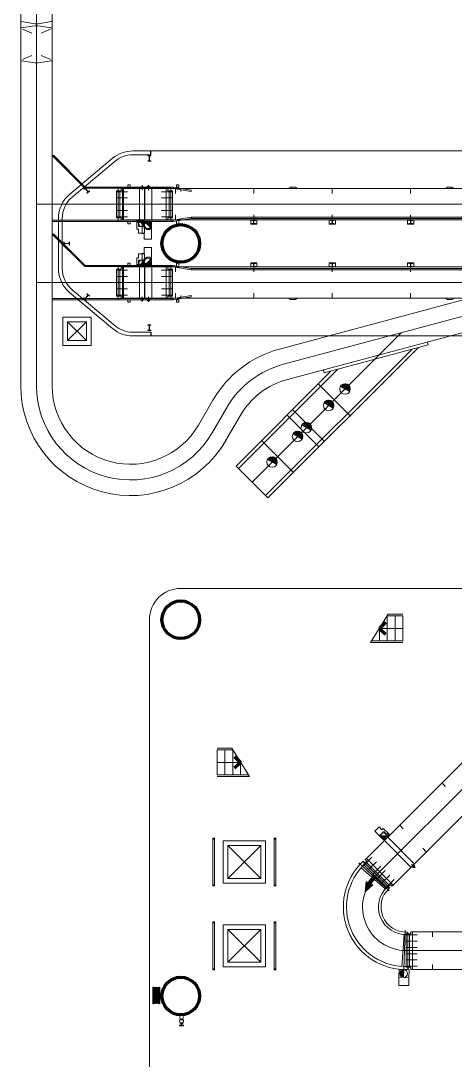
# Model space of a CAD drawing. Header units: metres. Extents: x 1807 to 3745, y 842 to 1968.
# Drawn here: x 3444.9 to 3458.75, y 1425.95 to 1459.1 of the extents above; entities that cross this region are included whole.
import ezdxf

# ---------------------------------------------------------------- set-up
doc = ezdxf.new("R2010")
doc.units = ezdxf.units.M
doc.header["$MEASUREMENT"] = 0
doc.linetypes.add('DGN1', pattern=[7.299439, 0, -7.299439])
doc.layers.add('Level 1', color=7, linetype='Continuous', lineweight=0)

msp = doc.modelspace()

# ---------------------------------------------------------------- linework, layer by layer
at = {"layer": 'Level 1', "color": 7, "linetype": 'Continuous', "lineweight": 0}
for p, q in [((3444.9, 1578.518), (3444.9, 1447.459)), ((3445.9, 1578.518), (3445.9, 1447.459)), ((3445.35, 1459.005), (3444.921, 1459.077)), ((3445.35, 1458.945), (3444.921, 1458.873)), ((3445.35, 1459.005), (3445.45, 1459.005)), ((3445.35, 1458.945), (3445.45, 1458.945)), ((3445.401, 1458.974), (3445.399, 1458.976)), ((3445.399, 1458.974), (3445.401, 1458.976)), ((3445.45, 1459.005), (3445.879, 1459.077)), ((3445.45, 1458.945), (3445.879, 1458.873)), ((3444.9, 1457.851), (3444.9, 1458.849)), ((3444.9, 1457.851), (3444.9, 1458.849)), ((3444.95, 1458.838), (3445.25, 1458.711)), ((3445.85, 1458.838), (3445.55, 1458.711)), ((3445.9, 1457.851), (3445.9, 1458.849)), ((3445.401, 1458.349), (3445.399, 1458.351)), ((3445.399, 1458.349), (3445.401, 1458.351)), ((3444.95, 1457.862), (3445.25, 1457.989)), ((3445.85, 1457.862), (3445.55, 1457.989)), ((3445.35, 1457.755), (3444.921, 1457.827)), ((3445.35, 1457.755), (3445.45, 1457.755)), ((3445.45, 1457.755), (3445.879, 1457.827)), ((3473.73, 1454.95), (3448.47, 1454.95)), ((3449.05, 1454.95), (3448.47, 1454.95)), ((3446.94, 1453.76), (3445.9, 1454.8)), ((3445.957, 1454.8), (3445.9, 1454.8)), ((3446.957, 1453.8), (3445.957, 1454.8)), ((3447.827, 1454.716), (3446.457, 1453.566)), ((3447.827, 1454.716), (3446.457, 1453.566)), ((3447.904, 1454.624), (3446.534, 1453.474)), ((3449.05, 1454.83), (3448.47, 1454.83)), ((3447.28, 1453.76), (3446.94, 1453.76)), ((3447.28, 1453.8), (3446.957, 1453.8)), ((3448, 1453.8), (3447.28, 1453.8)), ((3448, 1453.76), (3447.28, 1453.76)), ((3447.947, 1453.68), (3447.947, 1452.82)), ((3447.947, 1453.68), (3448.097, 1453.68)), ((3447.947, 1453.65), (3448.297, 1453.65)), ((3448, 1453.8), (3449.754, 1453.8)), ((3448, 1452.7), (3448, 1453.8)), ((3448, 1453.76), (3449.69, 1453.76)), ((3448.097, 1453.75), (3448.147, 1453.75)), ((3448.097, 1453.68), (3448.097, 1453.75)), ((3473.953, 1453.75), (3448.147, 1453.75)), ((3448.315, 1453.8), (3448.315, 1453.87)), ((3448.315, 1453.87), (3448.385, 1453.87)), ((3448.385, 1453.8), (3448.385, 1453.87)), ((3448.689, 1453.76), (3448.839, 1453.76)), ((3448.724, 1453.81), (3448.804, 1453.81)), ((3448.724, 1453.81), (3448.724, 1453.76)), ((3448.804, 1453.81), (3448.804, 1453.76)), ((3448.868, 1453.76), (3449.068, 1453.76)), ((3448.928, 1453.83), (3448.928, 1453.76)), ((3448.928, 1453.83), (3449.008, 1453.83)), ((3449.008, 1453.83), (3449.008, 1453.76)), ((3449.739, 1453.65), (3449.389, 1453.65)), ((3449.589, 1453.75), (3449.539, 1453.75)), ((3449.589, 1453.68), (3449.589, 1453.75)), ((3449.739, 1453.68), (3449.589, 1453.68)), ((3449.739, 1452.82), (3449.739, 1453.68)), ((3449.754, 1453.8), (3450.328, 1453.7)), ((3449.754, 1453.8), (3449.754, 1453.75)), ((3450.328, 1453.66), (3449.754, 1453.75)), ((3449.828, 1453.75), (3449.828, 1453.59)), ((3449.868, 1453.8), (3449.868, 1453.87)), ((3449.868, 1453.87), (3449.938, 1453.87)), ((3449.868, 1453.8), (3449.938, 1453.8)), ((3449.938, 1453.8), (3449.938, 1453.87)), ((3449.998, 1453.7), (3449.998, 1453.66)), ((3450.328, 1453.7), (3450.328, 1453.66)), ((3452.328, 1453.75), (3452.328, 1453.59)), ((3453.434, 1453.75), (3453.503, 1453.79)), ((3453.653, 1453.79), (3453.503, 1453.79)), ((3453.653, 1453.79), (3453.723, 1453.75)), ((3454.828, 1453.75), (3454.828, 1453.59)), ((3457.328, 1453.75), (3457.328, 1453.59)), ((3458.434, 1453.75), (3458.503, 1453.79)), ((3458.653, 1453.79), (3458.503, 1453.79)), ((3458.653, 1453.79), (3458.723, 1453.75)), ((3445.399, 1453.251), (3445.401, 1453.249)), ((3445.399, 1453.249), (3445.401, 1453.251)), ((3447.279, 1453.251), (3447.281, 1453.249)), ((3447.279, 1453.249), (3447.281, 1453.251)), ((3447.947, 1453.45), (3448.297, 1453.45)), ((3447.947, 1453.25), (3448.297, 1453.25)), ((3449.739, 1453.45), (3449.389, 1453.45)), ((3449.739, 1453.25), (3449.389, 1453.25)), ((3447.947, 1453.05), (3448.297, 1453.05)), ((3449.739, 1453.05), (3449.389, 1453.05)), ((3447.28, 1452.74), (3445.9, 1452.74)), ((3447.28, 1452.7), (3445.9, 1452.7)), ((3446.1, 1452.8), (3446.1, 1451.2)), ((3446.1, 1452.8), (3446.1, 1451.2)), ((3446.22, 1452.8), (3446.22, 1451.2)), ((3448, 1452.74), (3447.28, 1452.74)), ((3448, 1452.7), (3447.28, 1452.7)), ((3447.947, 1452.85), (3448.297, 1452.85)), ((3447.947, 1452.82), (3448.097, 1452.82)), ((3448, 1452.74), (3449.754, 1452.74)), ((3448, 1452.7), (3449.754, 1452.7)), ((3448.097, 1452.82), (3448.097, 1452.75)), ((3448.097, 1452.75), (3448.147, 1452.75)), ((3473.953, 1452.75), (3448.147, 1452.75)), ((3448.315, 1452.7), (3448.315, 1452.63)), ((3448.315, 1452.63), (3448.385, 1452.63)), ((3448.385, 1452.7), (3448.385, 1452.63)), ((3448.844, 1452.72), (3448.594, 1452.72)), ((3448.594, 1452.72), (3448.594, 1452.67)), ((3448.654, 1452.67), (3448.594, 1452.67)), ((3448.654, 1452.67), (3448.654, 1452.538)), ((3448.689, 1452.74), (3448.839, 1452.74)), ((3448.821, 1452.568), (3448.692, 1452.697)), ((3448.833, 1452.586), (3448.709, 1452.709)), ((3448.724, 1452.74), (3448.724, 1452.72)), ((3448.841, 1452.607), (3448.73, 1452.717)), ((3448.844, 1452.633), (3448.757, 1452.72)), ((3449.064, 1452.69), (3448.764, 1452.69)), ((3448.764, 1452.69), (3448.764, 1452.63)), ((3448.836, 1452.63), (3448.764, 1452.63)), ((3448.804, 1452.74), (3448.804, 1452.72)), ((3448.836, 1452.63), (3448.836, 1452.472)), ((3448.844, 1452.72), (3448.844, 1452.538)), ((3448.868, 1452.74), (3449.068, 1452.74)), ((3449.037, 1452.508), (3448.882, 1452.662)), ((3449.051, 1452.529), (3448.903, 1452.677)), ((3448.928, 1452.74), (3448.928, 1452.69)), ((3449.061, 1452.554), (3448.928, 1452.687)), ((3449.064, 1452.587), (3448.961, 1452.69)), ((3449.008, 1452.74), (3449.008, 1452.69)), ((3449.064, 1452.69), (3449.064, 1452.472)), ((3449.739, 1452.85), (3449.389, 1452.85)), ((3449.589, 1452.75), (3449.539, 1452.75)), ((3449.739, 1452.82), (3449.589, 1452.82)), ((3449.589, 1452.82), (3449.589, 1452.75)), ((3449.754, 1452.74), (3450.328, 1452.84)), ((3450.328, 1452.8), (3449.754, 1452.7)), ((3449.754, 1452.74), (3449.754, 1452.7)), ((3449.828, 1452.91), (3449.828, 1452.75)), ((3449.868, 1452.7), (3449.868, 1452.63)), ((3449.868, 1452.63), (3449.938, 1452.63)), ((3449.938, 1452.7), (3449.938, 1452.63)), ((3469.918, 1452.84), (3450.328, 1452.84)), ((3450.328, 1452.84), (3450.328, 1452.8)), ((3469.328, 1452.8), (3450.328, 1452.8)), ((3452.228, 1452.616), (3452.228, 1452.75)), ((3452.228, 1452.75), (3452.428, 1452.75)), ((3452.228, 1452.616), (3452.428, 1452.616)), ((3452.268, 1452.74), (3452.388, 1452.74)), ((3452.268, 1452.74), (3452.268, 1452.73)), ((3452.268, 1452.73), (3452.323, 1452.73)), ((3452.268, 1452.636), (3452.268, 1452.626)), ((3452.268, 1452.636), (3452.323, 1452.636)), ((3452.268, 1452.626), (3452.388, 1452.626)), ((3452.288, 1452.75), (3452.288, 1452.74)), ((3452.323, 1452.73), (3452.323, 1452.636)), ((3452.328, 1452.91), (3452.328, 1452.75)), ((3452.333, 1452.73), (3452.388, 1452.73)), ((3452.333, 1452.73), (3452.333, 1452.636)), ((3452.333, 1452.636), (3452.388, 1452.636)), ((3452.368, 1452.75), (3452.368, 1452.74)), ((3452.388, 1452.74), (3452.388, 1452.73)), ((3452.388, 1452.636), (3452.388, 1452.626)), ((3452.428, 1452.616), (3452.428, 1452.75)), ((3454.728, 1452.616), (3454.728, 1452.75)), ((3454.728, 1452.75), (3454.928, 1452.75)), ((3454.728, 1452.616), (3454.928, 1452.616)), ((3454.768, 1452.74), (3454.888, 1452.74)), ((3454.768, 1452.74), (3454.768, 1452.73)), ((3454.768, 1452.73), (3454.823, 1452.73)), ((3454.768, 1452.636), (3454.768, 1452.626)), ((3454.768, 1452.636), (3454.823, 1452.636)), ((3454.768, 1452.626), (3454.888, 1452.626)), ((3454.788, 1452.75), (3454.788, 1452.74)), ((3454.823, 1452.73), (3454.823, 1452.636)), ((3454.828, 1452.91), (3454.828, 1452.75)), ((3454.833, 1452.73), (3454.888, 1452.73)), ((3454.833, 1452.73), (3454.833, 1452.636)), ((3454.833, 1452.636), (3454.888, 1452.636)), ((3454.868, 1452.75), (3454.868, 1452.74)), ((3454.888, 1452.74), (3454.888, 1452.73)), ((3454.888, 1452.636), (3454.888, 1452.626)), ((3454.928, 1452.616), (3454.928, 1452.75)), ((3457.228, 1452.616), (3457.228, 1452.75)), ((3457.228, 1452.75), (3457.428, 1452.75)), ((3457.228, 1452.616), (3457.428, 1452.616)), ((3457.268, 1452.74), (3457.388, 1452.74)), ((3457.268, 1452.74), (3457.268, 1452.73)), ((3457.268, 1452.73), (3457.323, 1452.73)), ((3457.268, 1452.636), (3457.268, 1452.626)), ((3457.268, 1452.636), (3457.323, 1452.636)), ((3457.268, 1452.626), (3457.388, 1452.626)), ((3457.288, 1452.75), (3457.288, 1452.74)), ((3457.323, 1452.73), (3457.323, 1452.636)), ((3457.328, 1452.91), (3457.328, 1452.75)), ((3457.333, 1452.73), (3457.388, 1452.73)), ((3457.333, 1452.73), (3457.333, 1452.636)), ((3457.333, 1452.636), (3457.388, 1452.636)), ((3457.368, 1452.75), (3457.368, 1452.74)), ((3457.388, 1452.74), (3457.388, 1452.73)), ((3457.388, 1452.636), (3457.388, 1452.626)), ((3457.428, 1452.616), (3457.428, 1452.75)), ((3446.94, 1451.26), (3445.9, 1452.3)), ((3445.957, 1452.3), (3445.9, 1452.3)), ((3446.957, 1451.3), (3445.957, 1452.3)), ((3448.844, 1452.538), (3448.654, 1452.538)), ((3448.908, 1452.472), (3448.836, 1452.472)), ((3448.908, 1452.472), (3448.908, 1452.442)), ((3449.028, 1452.442), (3448.908, 1452.442)), ((3449.064, 1452.472), (3449.028, 1452.472)), ((3449.028, 1452.472), (3449.028, 1452.442)), ((3449.999, 1452.001), (3450.001, 1451.999)), ((3449.999, 1451.999), (3450.001, 1452.001)), ((3447.28, 1451.26), (3446.94, 1451.26)), ((3447.28, 1451.3), (3446.957, 1451.3)), ((3448, 1451.3), (3447.28, 1451.3)), ((3448, 1451.26), (3447.28, 1451.26)), ((3448, 1451.3), (3449.754, 1451.3)), ((3448, 1450.2), (3448, 1451.3)), ((3448, 1451.26), (3449.754, 1451.26)), ((3448.315, 1451.3), (3448.315, 1451.37)), ((3448.315, 1451.37), (3448.385, 1451.37)), ((3448.385, 1451.3), (3448.385, 1451.37)), ((3448.654, 1451.33), (3448.594, 1451.33)), ((3448.594, 1451.28), (3448.594, 1451.33)), ((3448.844, 1451.28), (3448.594, 1451.28)), ((3448.844, 1451.462), (3448.654, 1451.462)), ((3448.654, 1451.33), (3448.654, 1451.462)), ((3448.689, 1451.26), (3448.839, 1451.26)), ((3448.821, 1451.432), (3448.692, 1451.303)), ((3448.833, 1451.414), (3448.709, 1451.291)), ((3448.724, 1451.26), (3448.724, 1451.28)), ((3448.841, 1451.393), (3448.73, 1451.283)), ((3448.844, 1451.366), (3448.757, 1451.28)), ((3448.836, 1451.37), (3448.764, 1451.37)), ((3448.764, 1451.31), (3448.764, 1451.37)), ((3449.064, 1451.31), (3448.764, 1451.31)), ((3448.804, 1451.26), (3448.804, 1451.28)), ((3448.836, 1451.37), (3448.836, 1451.528)), ((3448.908, 1451.528), (3448.836, 1451.528)), ((3448.844, 1451.28), (3448.844, 1451.462)), ((3448.868, 1451.26), (3449.068, 1451.26)), ((3449.037, 1451.492), (3448.882, 1451.337)), ((3449.051, 1451.471), (3448.903, 1451.323)), ((3449.028, 1451.558), (3448.908, 1451.558)), ((3448.908, 1451.528), (3448.908, 1451.558)), ((3449.061, 1451.446), (3448.928, 1451.313)), ((3448.928, 1451.26), (3448.928, 1451.31)), ((3449.064, 1451.413), (3448.961, 1451.31)), ((3449.008, 1451.26), (3449.008, 1451.31)), ((3449.028, 1451.528), (3449.028, 1451.558)), ((3449.064, 1451.528), (3449.028, 1451.528)), ((3449.064, 1451.31), (3449.064, 1451.528)), ((3449.754, 1451.3), (3450.328, 1451.2)), ((3449.754, 1451.3), (3449.754, 1451.25)), ((3449.868, 1451.3), (3449.868, 1451.37)), ((3449.868, 1451.37), (3449.938, 1451.37)), ((3449.938, 1451.3), (3449.938, 1451.37)), ((3452.228, 1451.384), (3452.228, 1451.25)), ((3452.228, 1451.384), (3452.428, 1451.384)), ((3452.268, 1451.374), (3452.388, 1451.374)), ((3452.268, 1451.364), (3452.268, 1451.374)), ((3452.268, 1451.364), (3452.323, 1451.364)), ((3452.268, 1451.27), (3452.323, 1451.27)), ((3452.268, 1451.26), (3452.268, 1451.27)), ((3452.268, 1451.26), (3452.388, 1451.26)), ((3452.288, 1451.25), (3452.288, 1451.26)), ((3452.323, 1451.27), (3452.323, 1451.364)), ((3452.333, 1451.364), (3452.388, 1451.364)), ((3452.333, 1451.27), (3452.333, 1451.364)), ((3452.333, 1451.27), (3452.388, 1451.27)), ((3452.368, 1451.25), (3452.368, 1451.26)), ((3452.388, 1451.364), (3452.388, 1451.374)), ((3452.388, 1451.26), (3452.388, 1451.27)), ((3452.428, 1451.384), (3452.428, 1451.25)), ((3454.728, 1451.384), (3454.728, 1451.25)), ((3454.728, 1451.384), (3454.928, 1451.384)), ((3454.768, 1451.374), (3454.888, 1451.374)), ((3454.768, 1451.364), (3454.768, 1451.374)), ((3454.768, 1451.364), (3454.823, 1451.364)), ((3454.768, 1451.27), (3454.823, 1451.27)), ((3454.768, 1451.26), (3454.768, 1451.27)), ((3454.768, 1451.26), (3454.888, 1451.26)), ((3454.788, 1451.25), (3454.788, 1451.26)), ((3454.823, 1451.27), (3454.823, 1451.364)), ((3454.833, 1451.364), (3454.888, 1451.364)), ((3454.833, 1451.27), (3454.833, 1451.364)), ((3454.833, 1451.27), (3454.888, 1451.27)), ((3454.868, 1451.25), (3454.868, 1451.26)), ((3454.888, 1451.364), (3454.888, 1451.374)), ((3454.888, 1451.26), (3454.888, 1451.27)), ((3454.928, 1451.384), (3454.928, 1451.25)), ((3457.228, 1451.384), (3457.228, 1451.25)), ((3457.228, 1451.384), (3457.428, 1451.384)), ((3457.268, 1451.374), (3457.388, 1451.374)), ((3457.268, 1451.364), (3457.268, 1451.374)), ((3457.268, 1451.364), (3457.323, 1451.364)), ((3457.268, 1451.27), (3457.323, 1451.27)), ((3457.268, 1451.26), (3457.268, 1451.27)), ((3457.268, 1451.26), (3457.388, 1451.26)), ((3457.288, 1451.25), (3457.288, 1451.26)), ((3457.323, 1451.27), (3457.323, 1451.364)), ((3457.333, 1451.364), (3457.388, 1451.364)), ((3457.333, 1451.27), (3457.333, 1451.364)), ((3457.333, 1451.27), (3457.388, 1451.27)), ((3457.368, 1451.25), (3457.368, 1451.26)), ((3457.388, 1451.364), (3457.388, 1451.374)), ((3457.388, 1451.26), (3457.388, 1451.27)), ((3457.428, 1451.384), (3457.428, 1451.25)), ((3447.947, 1450.32), (3447.947, 1451.18)), ((3447.947, 1451.18), (3448.097, 1451.18)), ((3447.947, 1451.15), (3448.297, 1451.15)), ((3447.947, 1450.95), (3448.297, 1450.95)), ((3448.097, 1451.25), (3448.147, 1451.25)), ((3448.097, 1451.18), (3448.097, 1451.25)), ((3448.147, 1451.25), (3449.562, 1451.25)), ((3449.739, 1451.15), (3449.389, 1451.15)), ((3449.739, 1450.95), (3449.389, 1450.95)), ((3449.589, 1451.25), (3449.539, 1451.25)), ((3473.953, 1451.25), (3449.589, 1451.25)), ((3449.589, 1451.18), (3449.589, 1451.25)), ((3449.739, 1451.18), (3449.589, 1451.18)), ((3449.739, 1451.18), (3449.739, 1450.32)), ((3450.328, 1451.16), (3449.754, 1451.25)), ((3449.828, 1451.09), (3449.828, 1451.25)), ((3469.328, 1451.2), (3450.328, 1451.2)), ((3450.328, 1451.2), (3450.328, 1451.16)), ((3469.918, 1451.16), (3450.328, 1451.16)), ((3452.228, 1451.25), (3452.428, 1451.25)), ((3452.328, 1451.09), (3452.328, 1451.25)), ((3453.148, 1448.632), (3462.286, 1451.081)), ((3454.728, 1451.25), (3454.928, 1451.25)), ((3454.828, 1451.09), (3454.828, 1451.25)), ((3457.228, 1451.25), (3457.428, 1451.25)), ((3457.328, 1451.09), (3457.328, 1451.25)), ((3445.399, 1450.751), (3445.401, 1450.749)), ((3445.399, 1450.749), (3445.401, 1450.751)), ((3447.279, 1450.751), (3447.281, 1450.749)), ((3447.279, 1450.749), (3447.281, 1450.751)), ((3447.947, 1450.75), (3448.297, 1450.75)), ((3449.739, 1450.75), (3449.389, 1450.75)), ((3446.457, 1450.434), (3447.827, 1449.284)), ((3446.457, 1450.434), (3447.827, 1449.284)), ((3446.534, 1450.526), (3447.904, 1449.376)), ((3447.947, 1450.55), (3448.297, 1450.55)), ((3447.947, 1450.35), (3448.297, 1450.35)), ((3447.947, 1450.32), (3448.097, 1450.32)), ((3448.097, 1450.32), (3448.097, 1450.25)), ((3449.739, 1450.55), (3449.389, 1450.55)), ((3449.739, 1450.35), (3449.389, 1450.35)), ((3449.739, 1450.32), (3449.589, 1450.32)), ((3449.589, 1450.32), (3449.589, 1450.25)), ((3449.754, 1450.24), (3450.328, 1450.34)), ((3450.328, 1450.3), (3449.754, 1450.2)), ((3449.828, 1450.25), (3449.828, 1450.41)), ((3449.998, 1450.3), (3449.998, 1450.34)), ((3450.328, 1450.34), (3450.328, 1450.3)), ((3452.328, 1450.25), (3452.328, 1450.41)), ((3454.828, 1450.25), (3454.828, 1450.41)), ((3457.328, 1450.25), (3457.328, 1450.41)), ((3447.28, 1450.24), (3445.9, 1450.24)), ((3447.28, 1450.2), (3445.9, 1450.2)), ((3448, 1450.24), (3447.28, 1450.24)), ((3448, 1450.2), (3447.28, 1450.2)), ((3448, 1450.24), (3449.754, 1450.24)), ((3448, 1450.2), (3449.754, 1450.2)), ((3448.097, 1450.25), (3448.147, 1450.25)), ((3473.953, 1450.25), (3448.147, 1450.25)), ((3448.17, 1450.25), (3449.562, 1450.25)), ((3448.315, 1450.2), (3448.315, 1450.13)), ((3448.315, 1450.13), (3448.385, 1450.13)), ((3448.385, 1450.2), (3448.385, 1450.13)), ((3448.689, 1450.24), (3448.839, 1450.24)), ((3448.724, 1450.19), (3448.724, 1450.24)), ((3448.724, 1450.19), (3448.804, 1450.19)), ((3448.804, 1450.19), (3448.804, 1450.24)), ((3448.868, 1450.24), (3449.068, 1450.24)), ((3448.928, 1450.17), (3448.928, 1450.24)), ((3448.928, 1450.17), (3449.008, 1450.17)), ((3449.008, 1450.17), (3449.008, 1450.24)), ((3449.589, 1450.25), (3449.539, 1450.25)), ((3449.754, 1450.24), (3449.754, 1450.2)), ((3449.868, 1450.2), (3449.938, 1450.2)), ((3449.868, 1450.2), (3449.868, 1450.13)), ((3449.868, 1450.13), (3449.938, 1450.13)), ((3449.938, 1450.2), (3449.938, 1450.13)), ((3453.407, 1447.666), (3462.545, 1450.115)), ((3453.434, 1450.25), (3453.503, 1450.21)), ((3453.653, 1450.21), (3453.503, 1450.21)), ((3453.653, 1450.21), (3453.723, 1450.25)), ((3458.434, 1450.25), (3458.503, 1450.21)), ((3458.653, 1450.21), (3458.503, 1450.21)), ((3458.653, 1450.21), (3458.723, 1450.25)), ((3446.24, 1449.65), (3447.14, 1449.65)), ((3446.24, 1448.75), (3446.24, 1449.65)), ((3447.14, 1449.65), (3447.14, 1448.75)), ((3446.39, 1449.5), (3446.99, 1448.9)), ((3446.99, 1449.5), (3446.39, 1448.9)), ((3448.47, 1449.17), (3449.05, 1449.17)), ((3448.47, 1449.05), (3473.73, 1449.05)), ((3448.47, 1449.05), (3449.05, 1449.05)), ((3457.036, 1449.155), (3457.033, 1449.157)), ((3457.034, 1449.155), (3457.035, 1449.157)), ((3447.14, 1448.75), (3446.24, 1448.75)), ((3452.702, 1443.961), (3457.365, 1448.623)), ((3452.78, 1443.883), (3457.577, 1448.68)), ((3454.576, 1447.876), (3457.889, 1448.764)), ((3457.889, 1448.764), (3457.863, 1448.86)), ((3451.84, 1444.824), (3455.008, 1447.992)), ((3453.607, 1448.236), (3453.604, 1448.238)), ((3453.605, 1448.236), (3453.606, 1448.238)), ((3454.576, 1447.876), (3454.55, 1447.973)), ((3451.762, 1444.901), (3454.795, 1447.935)), ((3454.378, 1447.518), (3455.396, 1446.499)), ((3455.383, 1447.275), (3455.092, 1447.443)), ((3455.394, 1447.297), (3455.106, 1447.463)), ((3455.401, 1447.322), (3455.123, 1447.482)), ((3455.405, 1447.348), (3455.144, 1447.499)), ((3455.404, 1447.378), (3455.17, 1447.513)), ((3455.397, 1447.411), (3455.202, 1447.523)), ((3455.378, 1447.451), (3455.247, 1447.526)), ((3450.565, 1446.209), (3451.023, 1447.001)), ((3454.877, 1446.798), (3454.599, 1446.958)), ((3454.881, 1446.824), (3454.621, 1446.975)), ((3454.88, 1446.854), (3454.646, 1446.989)), ((3454.873, 1446.887), (3454.678, 1446.999)), ((3454.854, 1446.927), (3454.723, 1447.002)), ((3453.565, 1446.704), (3454.583, 1445.686)), ((3454.859, 1446.751), (3454.568, 1446.919)), ((3454.87, 1446.773), (3454.582, 1446.939)), ((3451.431, 1445.709), (3451.889, 1446.501)), ((3453.388, 1446.528), (3454.406, 1445.509)), ((3454.163, 1446.177), (3453.969, 1446.289)), ((3454.144, 1446.217), (3454.013, 1446.292)), ((3453.887, 1445.808), (3453.609, 1445.968)), ((3453.891, 1445.834), (3453.631, 1445.985)), ((3453.89, 1445.864), (3453.656, 1445.999)), ((3453.883, 1445.897), (3453.689, 1446.009)), ((3453.864, 1445.937), (3453.733, 1446.012)), ((3454.149, 1446.041), (3453.858, 1446.209)), ((3454.16, 1446.063), (3453.872, 1446.229)), ((3454.167, 1446.088), (3453.889, 1446.248)), ((3454.171, 1446.114), (3453.911, 1446.265)), ((3454.17, 1446.144), (3453.936, 1446.279)), ((3452.575, 1445.715), (3453.593, 1444.696)), ((3453.869, 1445.761), (3453.578, 1445.929)), ((3453.88, 1445.783), (3453.592, 1445.949)), ((3453.056, 1444.947), (3452.765, 1445.115)), ((3453.066, 1444.97), (3452.779, 1445.136)), ((3453.074, 1444.995), (3452.796, 1445.155)), ((3453.078, 1445.021), (3452.817, 1445.172)), ((3453.077, 1445.051), (3452.843, 1445.186)), ((3453.07, 1445.084), (3452.875, 1445.196)), ((3453.051, 1445.124), (3452.92, 1445.199)), ((3451.762, 1444.901), (3452.78, 1443.883)), ((3450, 1441), (3474, 1441)), ((3449, 1404), (3449, 1440)), ((3457.083, 1439.725), (3456.333, 1439.725)), ((3455.917, 1432.389), (3460.189, 1436.661)), ((3451.155, 1435.45), (3451.905, 1435.45)), ((3458.322, 1434.794), (3458.436, 1434.681)), ((3458.745, 1434.37), (3458.748, 1434.37)), ((3458.747, 1434.368), (3458.747, 1434.371)), ((3456.766, 1431.54), (3459.401, 1434.176)), ((3456.978, 1433.449), (3457.091, 1433.336)), ((3456.336, 1433.108), (3456.471, 1433.242)), ((3456.465, 1432.979), (3456.336, 1433.108)), ((3456.374, 1433.103), (3456.556, 1433.103)), ((3456.379, 1433.078), (3456.551, 1433.078)), ((3456.393, 1433.053), (3456.538, 1433.053)), ((3456.422, 1433.028), (3456.509, 1433.028)), ((3456.465, 1432.979), (3456.642, 1433.156)), ((3456.564, 1433.149), (3456.471, 1433.242)), ((3456.589, 1433.074), (3456.483, 1432.968)), ((3456.564, 1433.05), (3456.55, 1433.064)), ((3456.564, 1433.149), (3456.607, 1433.191)), ((3456.642, 1433.156), (3456.607, 1433.191)), ((3457.402, 1433.023), (3457.402, 1433.026)), ((3457.402, 1433.023), (3457.402, 1433.026)), ((3457.471, 1433.096), (3457.474, 1433.096)), ((3457.473, 1433.094), (3457.473, 1433.097)), ((3451.5, 1432.8), (3452.55, 1431.75)), ((3452.55, 1432.8), (3451.5, 1431.75)), ((3456.508, 1432.993), (3456.493, 1433.007)), ((3457.401, 1433.025), (3457.404, 1433.025)), ((3457.401, 1433.025), (3457.404, 1433.025)), ((3457.713, 1432.714), (3457.826, 1432.601)), ((3455.846, 1432.176), (3456.094, 1432.424)), ((3455.882, 1432.353), (3455.917, 1432.389)), ((3455.819, 1432.303), (3455.89, 1432.232)), ((3455.825, 1432.198), (3455.931, 1432.304)), ((3455.825, 1432.198), (3456.575, 1431.448)), ((3455.839, 1432.183), (3456.561, 1431.462)), ((3455.931, 1432.304), (3455.882, 1432.353)), ((3455.988, 1432.035), (3456.235, 1432.282)), ((3456.129, 1431.894), (3456.377, 1432.141)), ((3457.452, 1432.212), (3457.345, 1432.106)), ((3457.406, 1432.095), (3457.37, 1432.13)), ((3457.462, 1432.152), (3457.406, 1432.095)), ((3457.462, 1432.152), (3457.427, 1432.187)), ((3456.235, 1431.788), (3456.165, 1431.858)), ((3456.198, 1431.823), (3456.201, 1431.823)), ((3456.198, 1431.823), (3456.201, 1431.823)), ((3456.2, 1431.821), (3456.2, 1431.824)), ((3456.2, 1431.821), (3456.2, 1431.824)), ((3456.271, 1431.752), (3456.518, 1432)), ((3456.34, 1431.964), (3456.343, 1431.964)), ((3456.34, 1431.964), (3456.343, 1431.964)), ((3456.341, 1431.963), (3456.341, 1431.966)), ((3456.341, 1431.963), (3456.341, 1431.966)), ((3456.412, 1431.611), (3456.66, 1431.858)), ((3456.554, 1431.469), (3456.801, 1431.717)), ((3455.912, 1431.656), (3455.877, 1431.317)), ((3456.126, 1431.544), (3455.877, 1431.317)), ((3455.912, 1431.656), (3455.959, 1431.598)), ((3456.126, 1431.544), (3456.045, 1431.547)), ((3456.575, 1431.448), (3456.681, 1431.554)), ((3456.581, 1431.482), (3456.638, 1431.426)), ((3456.681, 1431.554), (3456.73, 1431.505)), ((3456.73, 1431.505), (3456.766, 1431.54)), ((3457.181, 1430.84), (3457.184, 1430.84)), ((3457.182, 1430.839), (3457.184, 1430.841)), ((3457.184, 1430.839), (3457.182, 1430.841)), ((3457.183, 1430.839), (3457.183, 1430.841)), ((3451.5, 1430.125), (3452.55, 1429.075)), ((3452.55, 1430.125), (3451.5, 1429.075)), ((3457.333, 1430.05), (3457.383, 1430.05)), ((3457.333, 1429.98), (3457.333, 1430.05)), ((3462.52, 1430.05), (3457.383, 1430.05)), ((3458.02, 1429.89), (3458.02, 1430.05)), ((3457.183, 1429.98), (3457.183, 1428.92)), ((3457.183, 1429.98), (3457.333, 1429.98)), ((3457.183, 1429.96), (3457.183, 1428.94)), ((3457.183, 1429.95), (3457.533, 1429.95)), ((3457.183, 1429.75), (3457.533, 1429.75)), ((3457.212, 1429.96), (3457.212, 1430.041)), ((3457.182, 1429.449), (3457.184, 1429.451)), ((3457.184, 1429.449), (3457.182, 1429.451)), ((3457.182, 1429.451), (3457.184, 1429.449)), ((3457.182, 1429.449), (3457.184, 1429.451)), ((3457.183, 1429.55), (3457.533, 1429.55)), ((3457.382, 1429.451), (3457.384, 1429.449)), ((3457.382, 1429.449), (3457.384, 1429.451)), ((3457.921, 1429.449), (3457.919, 1429.451)), ((3457.921, 1429.451), (3457.919, 1429.449)), ((3458.021, 1429.449), (3458.019, 1429.451)), ((3458.021, 1429.451), (3458.019, 1429.449)), ((3457.183, 1429.35), (3457.533, 1429.35)), ((3457.183, 1429.15), (3457.533, 1429.15)), ((3456.951, 1428.598), (3456.962, 1428.848)), ((3457.282, 1428.834), (3456.962, 1428.848)), ((3457.003, 1428.646), (3457.009, 1428.796)), ((3457.027, 1428.62), (3457.036, 1428.82)), ((3457.051, 1428.604), (3457.061, 1428.833)), ((3457.076, 1428.595), (3457.087, 1428.84)), ((3457.101, 1428.592), (3457.112, 1428.841)), ((3457.183, 1428.95), (3457.533, 1428.95)), ((3457.183, 1428.92), (3457.333, 1428.92)), ((3457.253, 1428.941), (3457.253, 1428.841)), ((3457.271, 1428.584), (3457.282, 1428.834)), ((3457.333, 1428.92), (3457.333, 1428.85)), ((3457.333, 1428.85), (3457.383, 1428.85)), ((3462.52, 1428.85), (3457.383, 1428.85)), ((3458.02, 1428.85), (3458.02, 1429.01)), ((3457.271, 1428.584), (3456.951, 1428.598)), ((3449.13, 1428.264), (3449.13, 1427.774)), ((3449.149, 1428.264), (3449.149, 1427.774)), ((3449.167, 1428.264), (3449.167, 1427.774)), ((3449.186, 1428.264), (3449.186, 1427.774)), ((3449.204, 1428.264), (3449.204, 1427.774)), ((3449.223, 1428.264), (3449.223, 1427.774)), ((3449.241, 1428.261), (3449.241, 1427.774)), ((3449.241, 1428.261), (3449.241, 1427.774)), ((3449.26, 1428.264), (3449.26, 1427.774)), ((3449.278, 1428.264), (3449.278, 1427.774)), ((3449.297, 1428.264), (3449.297, 1427.774)), ((3449.316, 1428.264), (3449.316, 1427.774)), ((3450.091, 1427.066), (3449.956, 1427.066)), ((3449.956, 1427.066), (3449.956, 1427.046)), ((3449.976, 1427.243), (3449.976, 1427.258)), ((3450.071, 1427.143), (3449.976, 1427.143)), ((3449.976, 1427.143), (3449.976, 1427.133)), ((3449.976, 1427.133), (3450.071, 1427.133)), ((3449.985, 1427.261), (3449.985, 1427.277)), ((3450.046, 1427.133), (3450.001, 1427.133)), ((3450.001, 1427.133), (3450.001, 1427.124)), ((3450.005, 1427.243), (3450.005, 1427.258)), ((3450.016, 1427.101), (3450.012, 1427.101)), ((3450.013, 1427.121), (3450.013, 1427.133)), ((3450.031, 1427.101), (3450.016, 1427.101)), ((3450.016, 1427.101), (3450.016, 1427.066)), ((3450.016, 1427.066), (3450.031, 1427.066)), ((3450.036, 1427.101), (3450.031, 1427.101)), ((3450.031, 1427.066), (3450.031, 1427.101)), ((3450.034, 1427.121), (3450.034, 1427.133)), ((3450.042, 1427.243), (3450.042, 1427.258)), ((3450.046, 1427.121), (3450.046, 1427.133)), ((3450.062, 1427.277), (3450.062, 1427.261)), ((3450.07, 1427.258), (3450.071, 1427.258)), ((3450.071, 1427.258), (3450.071, 1427.243)), ((3450.071, 1427.133), (3450.071, 1427.143)), ((3450.091, 1427.046), (3450.091, 1427.066)), ((3449.956, 1427.046), (3450.091, 1427.046))]:
    msp.add_line(p, q, dxfattribs=at)
at = {"layer": 'Level 1', "color": 7, "linetype": 'Continuous', "lineweight": 0, "ltscale": 4}
for p, q in [((3445.4, 1578.518), (3445.4, 1447.459)), ((3448.002, 1453.8), (3448.002, 1452.715)), ((3448.057, 1453.68), (3448.057, 1452.82)), ((3448.147, 1453.75), (3448.147, 1452.75)), ((3448.178, 1453.75), (3448.178, 1452.75)), ((3448.689, 1453.75), (3448.689, 1452.75)), ((3448.764, 1453.7), (3448.764, 1453.864)), ((3448.839, 1453.75), (3448.839, 1452.75)), ((3448.855, 1453.75), (3448.855, 1452.75)), ((3448.968, 1453.7), (3448.968, 1453.864)), ((3449.081, 1453.75), (3449.081, 1452.75)), ((3449.539, 1452.75), (3449.539, 1453.75)), ((3449.629, 1452.82), (3449.629, 1453.68)), ((3449.684, 1452.7), (3449.684, 1453.785)), ((3445.4, 1453.25), (3447.28, 1453.25)), ((3447.28, 1453.25), (3474.82, 1453.25)), ((3448.594, 1452.67), (3448.594, 1452.458)), ((3448.764, 1452.63), (3448.764, 1452.322)), ((3448.654, 1452.458), (3448.594, 1452.458)), ((3448.654, 1452.458), (3448.654, 1452.326)), ((3448.654, 1452.326), (3448.844, 1452.326)), ((3448.836, 1452.322), (3448.764, 1452.322)), ((3448.836, 1452.322), (3448.836, 1452.134)), ((3448.844, 1452.326), (3448.844, 1452.538)), ((3449.064, 1452.134), (3449.064, 1452.472)), ((3448.836, 1452.134), (3449.064, 1452.134)), ((3448.654, 1451.674), (3448.844, 1451.674)), ((3448.654, 1451.542), (3448.654, 1451.674)), ((3448.764, 1451.37), (3448.764, 1451.678)), ((3448.836, 1451.678), (3448.764, 1451.678)), ((3448.836, 1451.866), (3449.064, 1451.866)), ((3448.836, 1451.678), (3448.836, 1451.866)), ((3448.844, 1451.674), (3448.844, 1451.462)), ((3449.064, 1451.866), (3449.064, 1451.528)), ((3448.002, 1450.2), (3448.002, 1451.285)), ((3448.594, 1451.33), (3448.594, 1451.542)), ((3448.654, 1451.542), (3448.594, 1451.542)), ((3449.684, 1451.3), (3449.684, 1450.215)), ((3448.057, 1450.32), (3448.057, 1451.18)), ((3448.147, 1450.25), (3448.147, 1451.25)), ((3448.178, 1450.25), (3448.178, 1451.25)), ((3448.689, 1450.25), (3448.689, 1451.25)), ((3448.839, 1450.25), (3448.839, 1451.25)), ((3448.855, 1450.25), (3448.855, 1451.25)), ((3449.081, 1450.25), (3449.081, 1451.25)), ((3449.539, 1451.25), (3449.539, 1450.25)), ((3449.629, 1451.18), (3449.629, 1450.32)), ((3445.4, 1450.75), (3447.28, 1450.75)), ((3447.28, 1450.75), (3474.82, 1450.75)), ((3453.277, 1448.149), (3462.416, 1450.598)), ((3448.764, 1450.3), (3448.764, 1450.136)), ((3448.968, 1450.3), (3448.968, 1450.136)), ((3452.271, 1444.392), (3457.035, 1449.156)), ((3450.998, 1445.959), (3451.456, 1446.751)), ((3456.2, 1431.823), (3465.545, 1441.168)), ((3456.321, 1433.392), (3456.187, 1433.258)), ((3456.414, 1433.299), (3456.321, 1433.392)), ((3456.187, 1433.258), (3456.336, 1433.108)), ((3456.414, 1433.299), (3456.457, 1433.341)), ((3456.457, 1433.341), (3456.607, 1433.191)), ((3457.444, 1432.219), (3456.596, 1433.067)), ((3457.338, 1432.113), (3456.49, 1432.961)), ((3455.917, 1432.389), (3456.766, 1431.54)), ((3456.639, 1431.349), (3455.674, 1432.245)), ((3455.748, 1432.085), (3456.52, 1431.419)), ((3455.815, 1432.286), (3456.664, 1431.437)), ((3455.903, 1432.275), (3456.653, 1431.526)), ((3457.356, 1432.201), (3457.472, 1432.085)), ((3457.112, 1428.841), (3457.158, 1430.098)), ((3457.238, 1430.05), (3457.238, 1428.849)), ((3457.383, 1430.05), (3457.383, 1428.85)), ((3457.048, 1428.945), (3457.124, 1429.962)), ((3457.293, 1429.98), (3457.293, 1428.92)), ((3457.183, 1429.45), (3473.72, 1429.45)), ((3456.951, 1428.598), (3456.951, 1428.334)), ((3457.271, 1428.584), (3457.271, 1428.334)), ((3456.951, 1428.334), (3457.271, 1428.334))]:
    msp.add_line(p, q, dxfattribs=at)
at = {"layer": 'Level 1', "color": 7, "linetype": 'Continuous', "lineweight": 30}
for p, q in [((3449.05, 1454.83), (3449.05, 1454.95)), ((3449.05, 1449.17), (3449.05, 1449.05)), ((3449.34, 1428.07), (3449.34, 1427.968)), ((3449.369, 1428.07), (3449.34, 1428.07)), ((3449.369, 1427.968), (3449.369, 1428.07)), ((3449.34, 1427.968), (3449.369, 1427.968))]:
    msp.add_line(p, q, dxfattribs=at)
at = {"layer": 'Level 1', "color": 7, "linetype": 'Continuous', "lineweight": 13}
for p, q in [((3449.05, 1454.8), (3448.949, 1454.8)), ((3448.949, 1454.8), (3448.949, 1454.792)), ((3448.949, 1454.792), (3448.99, 1454.792)), ((3448.99, 1454.63), (3448.949, 1454.63)), ((3448.949, 1454.63), (3448.949, 1454.622)), ((3448.949, 1454.622), (3449.05, 1454.622)), ((3448.997, 1454.784), (3448.997, 1454.638)), ((3449.002, 1454.638), (3449.002, 1454.784)), ((3449.009, 1454.792), (3449.05, 1454.792)), ((3449.05, 1454.63), (3449.009, 1454.63)), ((3449.05, 1454.792), (3449.05, 1454.8)), ((3449.05, 1454.622), (3449.05, 1454.63)), ((3446.978, 1453.808), (3446.901, 1453.742)), ((3446.901, 1453.742), (3446.906, 1453.736)), ((3446.906, 1453.736), (3446.937, 1453.763)), ((3446.948, 1453.762), (3447.042, 1453.649)), ((3447.046, 1453.652), (3446.951, 1453.765)), ((3446.952, 1453.775), (3446.983, 1453.802)), ((3446.983, 1453.802), (3446.978, 1453.808)), ((3447.041, 1453.639), (3447.01, 1453.612)), ((3447.01, 1453.612), (3447.015, 1453.606)), ((3447.015, 1453.606), (3447.093, 1453.671)), ((3447.088, 1453.678), (3447.056, 1453.651)), ((3447.093, 1453.671), (3447.088, 1453.678)), ((3446.27, 1452.051), (3446.27, 1451.949)), ((3446.278, 1452.051), (3446.27, 1452.051)), ((3446.27, 1451.949), (3446.278, 1451.949)), ((3446.278, 1452.01), (3446.278, 1452.051)), ((3446.278, 1451.949), (3446.278, 1451.99)), ((3446.432, 1452.002), (3446.286, 1452.002)), ((3446.286, 1451.998), (3446.432, 1451.998)), ((3446.448, 1452.051), (3446.44, 1452.051)), ((3446.44, 1452.051), (3446.44, 1452.01)), ((3446.44, 1451.99), (3446.44, 1451.949)), ((3446.44, 1451.949), (3446.448, 1451.949)), ((3446.448, 1451.949), (3446.448, 1452.051)), ((3446.948, 1450.238), (3447.042, 1450.351)), ((3447.046, 1450.348), (3446.951, 1450.235)), ((3447.01, 1450.388), (3447.015, 1450.394)), ((3447.041, 1450.362), (3447.01, 1450.388)), ((3447.015, 1450.394), (3447.093, 1450.329)), ((3447.088, 1450.322), (3447.056, 1450.349)), ((3447.093, 1450.329), (3447.088, 1450.322)), ((3446.901, 1450.258), (3446.906, 1450.264)), ((3446.978, 1450.192), (3446.901, 1450.258)), ((3446.906, 1450.264), (3446.937, 1450.237)), ((3446.952, 1450.225), (3446.983, 1450.198)), ((3446.983, 1450.198), (3446.978, 1450.192)), ((3446.39, 1449.5), (3446.99, 1449.5)), ((3446.39, 1448.9), (3446.39, 1449.5)), ((3446.99, 1449.5), (3446.99, 1448.9)), ((3449.05, 1449.406), (3448.949, 1449.406)), ((3448.949, 1449.406), (3448.949, 1449.398)), ((3448.949, 1449.398), (3448.989, 1449.398)), ((3448.997, 1449.39), (3448.997, 1449.243)), ((3449.002, 1449.243), (3449.002, 1449.39)), ((3449.009, 1449.398), (3449.05, 1449.398)), ((3449.05, 1449.398), (3449.05, 1449.406)), ((3448.989, 1449.236), (3448.949, 1449.236)), ((3448.949, 1449.236), (3448.949, 1449.228)), ((3448.949, 1449.228), (3449.05, 1449.228)), ((3449.05, 1449.236), (3449.009, 1449.236)), ((3449.05, 1449.228), (3449.05, 1449.236)), ((3446.99, 1448.9), (3446.39, 1448.9)), ((3456.614, 1440.175), (3456.052, 1439.275)), ((3456.583, 1439.325), (3456.583, 1440.125)), ((3457.083, 1440.125), (3456.583, 1440.125)), ((3456.614, 1440.175), (3457.083, 1440.175)), ((3456.833, 1439.325), (3456.833, 1440.125)), ((3457.083, 1439.325), (3457.083, 1440.125)), ((3456.333, 1439.325), (3456.333, 1439.725)), ((3456.083, 1439.325), (3457.083, 1439.325)), ((3457.083, 1439.275), (3456.052, 1439.275)), ((3451.623, 1435.9), (3451.155, 1435.9)), ((3451.155, 1435.05), (3451.155, 1435.85)), ((3451.155, 1435.85), (3451.655, 1435.85)), ((3451.405, 1435.05), (3451.405, 1435.85)), ((3451.623, 1435.9), (3452.186, 1435)), ((3451.655, 1435.05), (3451.655, 1435.85)), ((3451.905, 1435.05), (3451.905, 1435.45)), ((3452.155, 1435.05), (3451.155, 1435.05)), ((3451.155, 1435), (3452.186, 1435)), ((3451.075, 1433.037), (3451.025, 1433.037)), ((3451.025, 1433.037), (3451.025, 1433.013)), ((3451.075, 1433.013), (3451.075, 1433.037)), ((3452.975, 1433.013), (3452.975, 1433.037)), ((3452.975, 1433.037), (3453.025, 1433.037)), ((3453.025, 1433.037), (3453.025, 1433.013)), ((3451.025, 1433.013), (3451.075, 1433.013)), ((3451.025, 1431.543), (3451.025, 1433.007)), ((3451.025, 1433.007), (3451.075, 1433.007)), ((3451.075, 1431.543), (3451.075, 1433.007)), ((3452.7, 1432.95), (3451.35, 1432.95)), ((3451.35, 1432.95), (3451.35, 1431.6)), ((3452.55, 1432.8), (3451.5, 1432.8)), ((3451.5, 1432.8), (3451.5, 1431.75)), ((3452.55, 1431.75), (3452.55, 1432.8)), ((3452.7, 1431.6), (3452.7, 1432.95)), ((3453.025, 1433.013), (3452.975, 1433.013)), ((3452.975, 1431.543), (3452.975, 1433.007)), ((3453.025, 1433.007), (3452.975, 1433.007)), ((3453.025, 1431.543), (3453.025, 1433.007)), ((3451.5, 1431.75), (3452.55, 1431.75)), ((3451.025, 1431.543), (3451.075, 1431.543)), ((3451.025, 1431.537), (3451.075, 1431.537)), ((3451.025, 1431.513), (3451.025, 1431.537)), ((3451.075, 1431.513), (3451.025, 1431.513)), ((3451.075, 1431.537), (3451.075, 1431.513)), ((3451.35, 1431.6), (3452.7, 1431.6)), ((3453.025, 1431.543), (3452.975, 1431.543)), ((3453.025, 1431.537), (3452.975, 1431.537)), ((3452.975, 1431.537), (3452.975, 1431.513)), ((3452.975, 1431.513), (3453.025, 1431.513)), ((3453.025, 1431.513), (3453.025, 1431.537)), ((3451.075, 1430.362), (3451.025, 1430.362)), ((3451.025, 1430.362), (3451.025, 1430.338)), ((3451.025, 1430.338), (3451.075, 1430.338)), ((3451.025, 1428.868), (3451.025, 1430.332)), ((3451.025, 1430.332), (3451.075, 1430.332)), ((3451.075, 1430.338), (3451.075, 1430.362)), ((3451.075, 1428.868), (3451.075, 1430.332)), ((3452.7, 1430.275), (3451.35, 1430.275)), ((3451.35, 1430.275), (3451.35, 1428.925)), ((3452.55, 1430.125), (3451.5, 1430.125)), ((3451.5, 1430.125), (3451.5, 1429.075)), ((3452.55, 1429.075), (3452.55, 1430.125)), ((3452.7, 1428.925), (3452.7, 1430.275)), ((3452.975, 1430.338), (3452.975, 1430.362)), ((3452.975, 1430.362), (3453.025, 1430.362)), ((3453.025, 1430.338), (3452.975, 1430.338)), ((3452.975, 1428.868), (3452.975, 1430.332)), ((3453.025, 1430.332), (3452.975, 1430.332)), ((3453.025, 1430.362), (3453.025, 1430.338)), ((3453.025, 1428.868), (3453.025, 1430.332)), ((3451.5, 1429.075), (3452.55, 1429.075)), ((3451.025, 1428.868), (3451.075, 1428.868)), ((3451.025, 1428.862), (3451.075, 1428.862)), ((3451.025, 1428.838), (3451.025, 1428.862)), ((3451.075, 1428.838), (3451.025, 1428.838)), ((3451.075, 1428.862), (3451.075, 1428.838)), ((3451.35, 1428.925), (3452.7, 1428.925)), ((3453.025, 1428.868), (3452.975, 1428.868)), ((3453.025, 1428.862), (3452.975, 1428.862)), ((3452.975, 1428.862), (3452.975, 1428.838)), ((3452.975, 1428.838), (3453.025, 1428.838)), ((3453.025, 1428.838), (3453.025, 1428.862)), ((3449.114, 1428.284), (3449.114, 1427.754)), ((3449.129, 1428.284), (3449.114, 1428.284)), ((3449.129, 1427.754), (3449.129, 1428.284)), ((3449.319, 1428.284), (3449.319, 1427.754)), ((3449.333, 1428.284), (3449.319, 1428.284)), ((3449.333, 1427.754), (3449.333, 1428.284)), ((3449.114, 1427.754), (3449.129, 1427.754)), ((3449.319, 1427.754), (3449.333, 1427.754))]:
    msp.add_line(p, q, dxfattribs=at)
at = {"layer": 'Level 1', "color": 7, "linetype": 'Continuous', "lineweight": 70}
for p, q in [((3456.522, 1439.914), (3456.333, 1439.725)), ((3456.333, 1439.725), (3456.522, 1439.536)), ((3451.715, 1435.639), (3451.905, 1435.45)), ((3451.905, 1435.45), (3451.715, 1435.261))]:
    msp.add_line(p, q, dxfattribs=at)
at = {"layer": 'Level 1', "color": 7, "linetype": 'DGN1', "lineweight": 0}
for p, q in [((3449.339, 1428.067), (3449.132, 1428.067)), ((3449.339, 1427.971), (3449.132, 1427.971))]:
    msp.add_line(p, q, dxfattribs=at)
at = {"layer": 'Level 1', "color": 7, "linetype": 'Continuous', "lineweight": 0}
for centre, radius in [((3448.753, 1452.629), 0.091), ((3448.955, 1452.581), 0.109), ((3448.753, 1451.371), 0.091), ((3448.955, 1451.419), 0.109), ((3455.237, 1447.359), 0.168), ((3454.713, 1446.835), 0.168), ((3454.003, 1446.125), 0.168), ((3453.723, 1445.845), 0.168), ((3452.91, 1445.031), 0.168), ((3456.465, 1433.108), 0.091), ((3457.106, 1428.716), 0.125)]:
    msp.add_circle(centre, radius, dxfattribs=at)
at = {"layer": 'Level 1', "color": 7, "linetype": 'Continuous', "lineweight": 70}
for centre in [(3450, 1452), (3450, 1440), (3450, 1428)]:
    msp.add_circle(centre, 0.6, dxfattribs=at)
at = {"layer": 'Level 1', "color": 7, "linetype": 'Continuous', "lineweight": 13}
msp.add_circle((3450.024, 1427.323), 0.06, dxfattribs=at)
at = {"layer": 'Level 1', "color": 7, "linetype": 'Continuous', "lineweight": 0}
for centre, radius, start, end in [((3444.925, 1459.101), 0.025, 180, 260.5376), ((3445.875, 1459.101), 0.025, 279.4624, 0), ((3444.925, 1458.849), 0.025, 99.4622, 180), ((3445.875, 1458.849), 0.025, 0, 80.5378), ((3444.925, 1457.851), 0.025, 180, 260.5376), ((3445.875, 1457.851), 0.025, 279.4624, 0), ((3448.47, 1453.95), 1, 90, 130.0105), ((3448.47, 1453.95), 1, 90, 130.0105), ((3448.47, 1453.95), 0.88, 90, 130.0105), ((3447.1, 1452.8), 1, 130.0101, 180), ((3447.1, 1452.8), 1, 130.0101, 180), ((3447.1, 1452.8), 0.88, 130.0101, 180), ((3447.1, 1451.2), 1, 180, 229.9895), ((3447.1, 1451.2), 1, 180, 229.9895), ((3447.1, 1451.2), 0.88, 180, 229.9895), ((3448.47, 1450.05), 1, 229.9899, 270), ((3448.47, 1450.05), 1, 229.9899, 270), ((3448.47, 1450.05), 0.88, 229.9899, 270), ((3454.054, 1445.251), 3.5, 105, 150), ((3454.054, 1445.251), 2.5, 105, 150), ((3448.4, 1447.459), 3.5, 180, 330), ((3448.4, 1447.459), 2.5, 180, 330), ((3450, 1440), 1, 90, 180), ((3457.183, 1430.84), 2, 132.9942, 272.0894), ((3457.183, 1430.84), 1.9, 132.8886, 272.0894), ((3457.183, 1430.84), 1.415, 135.0068, 156.3842), ((3457.183, 1430.84), 1.44, 135.0068, 153.4989), ((3457.183, 1430.84), 1.365, 135.0068, 157.8538), ((3457.183, 1430.84), 1.34, 135.0068, 155.5076), ((3457.183, 1430.84), 1.465, 147.8927, 151.0394), ((3457.183, 1430.84), 1.315, 147.5389, 152.8058), ((3457.183, 1430.84), 0.88, 133.1104, 271.8476), ((3457.183, 1430.84), 0.8, 132.9214, 271.8476), ((3449.99, 1427.212), 0.0339, 113.2427, 208.8427), ((3449.897, 1427.147), 0.0799, 357.2159, 37.4014), ((3449.991, 1427.221), 0.04, 68.767, 111.233), ((3449.991, 1427.281), 0.04, 248.767, 291.233), ((3450.007, 1427.123), 0.00618, 166.1244, 346.1244), ((3450.024, 1427.191), 0.0701, 74.7036, 105.2964), ((3450.024, 1427.311), 0.0701, 254.7036, 285.2964), ((3449.992, 1427.102), 0.0205, 359.2613, 50.134), ((3450.024, 1427.129), 0.0127, 214.4192, 325.5808), ((3450.04, 1427.123), 0.00618, 193.8756, 346.1244), ((3450.056, 1427.102), 0.0205, 129.866, 180.7387), ((3450.057, 1427.221), 0.04, 68.767, 111.233), ((3450.057, 1427.281), 0.04, 248.767, 291.233), ((3450.058, 1427.212), 0.0339, 331.1573, 66.7573), ((3450.151, 1427.147), 0.0799, 142.5986, 182.7841)]:
    msp.add_arc(centre, radius, start, end, dxfattribs=at)
at = {"layer": 'Level 1', "color": 7, "linetype": 'Continuous', "lineweight": 13}
for centre, start, end in [((3448.99, 1454.784), 0, 90), ((3448.99, 1454.638), 270, 0), ((3449.009, 1454.784), 90, 180), ((3449.009, 1454.638), 180, 270), ((3446.942, 1453.757), 40, 130), ((3446.957, 1453.77), 130, 220), ((3447.036, 1453.644), 310, 40), ((3447.051, 1453.657), 220, 310), ((3446.286, 1452.01), 180, 270), ((3446.286, 1451.99), 90, 180), ((3446.432, 1452.01), 270, 0), ((3446.432, 1451.99), 0, 90), ((3447.036, 1450.356), 320, 50), ((3447.051, 1450.343), 50, 140), ((3446.942, 1450.243), 230, 320), ((3446.957, 1450.23), 140, 230), ((3448.989, 1449.39), 0, 90), ((3449.009, 1449.39), 90, 180), ((3448.989, 1449.243), 270, 0), ((3449.009, 1449.243), 180, 270)]:
    msp.add_arc(centre, 0.0076, start, end, dxfattribs=at)
at = {"layer": 'Level 1', "color": 7, "linetype": 'Continuous', "lineweight": 0, "ltscale": 4}
for centre, radius, start, end in [((3454.054, 1445.251), 3, 105, 150), ((3448.4, 1447.459), 3, 180, 330), ((3457.183, 1430.84), 1.39, 135, 270)]:
    msp.add_arc(centre, radius, start, end, dxfattribs=at)
at = {"layer": 'Level 1', "color": 7, "linetype": 'Continuous', "lineweight": 0, "extrusion": (0, 0, -1)}
for centre, major_axis, ratio in [((3449.139, 1428.257), (0, -0.017), 0.578812), ((3449.158, 1428.257), (0, -0.017), 0.578812), ((3449.176, 1428.257), (0, -0.017), 0.578812), ((3449.195, 1428.257), (0, -0.017), 0.578812), ((3449.213, 1428.257), (0, -0.017), 0.578812), ((3449.232, 1428.257), (0, -0.017), 0.578812), ((3449.251, 1427.781), (0, 0.017), 0.578813), ((3449.269, 1427.781), (0, 0.017), 0.578813), ((3449.288, 1427.781), (0, 0.017), 0.578813), ((3449.306, 1427.781), (0, 0.017), 0.578813)]:
    msp.add_ellipse(centre, major_axis=major_axis, ratio=ratio, start_param=1.981756, end_param=4.478097, dxfattribs=at)
at = {"layer": 'Level 1', "color": 7, "linetype": 'Continuous', "lineweight": 0}
for centre, major_axis, ratio in [((3449.251, 1428.257), (0, 0.017), 0.578812), ((3449.269, 1428.257), (0, 0.017), 0.578812), ((3449.288, 1428.257), (0, 0.017), 0.578812), ((3449.306, 1428.257), (0, 0.017), 0.578812), ((3449.139, 1427.781), (0, -0.017), 0.578813), ((3449.158, 1427.781), (0, -0.017), 0.578813), ((3449.176, 1427.781), (0, -0.017), 0.578813), ((3449.195, 1427.781), (0, -0.017), 0.578813), ((3449.213, 1427.781), (0, -0.017), 0.578813), ((3449.232, 1427.781), (0, -0.017), 0.578813)]:
    msp.add_ellipse(centre, major_axis=major_axis, ratio=ratio, start_param=5.123349, end_param=7.619689, dxfattribs=at)

doc.saveas('drawing.dxf')
